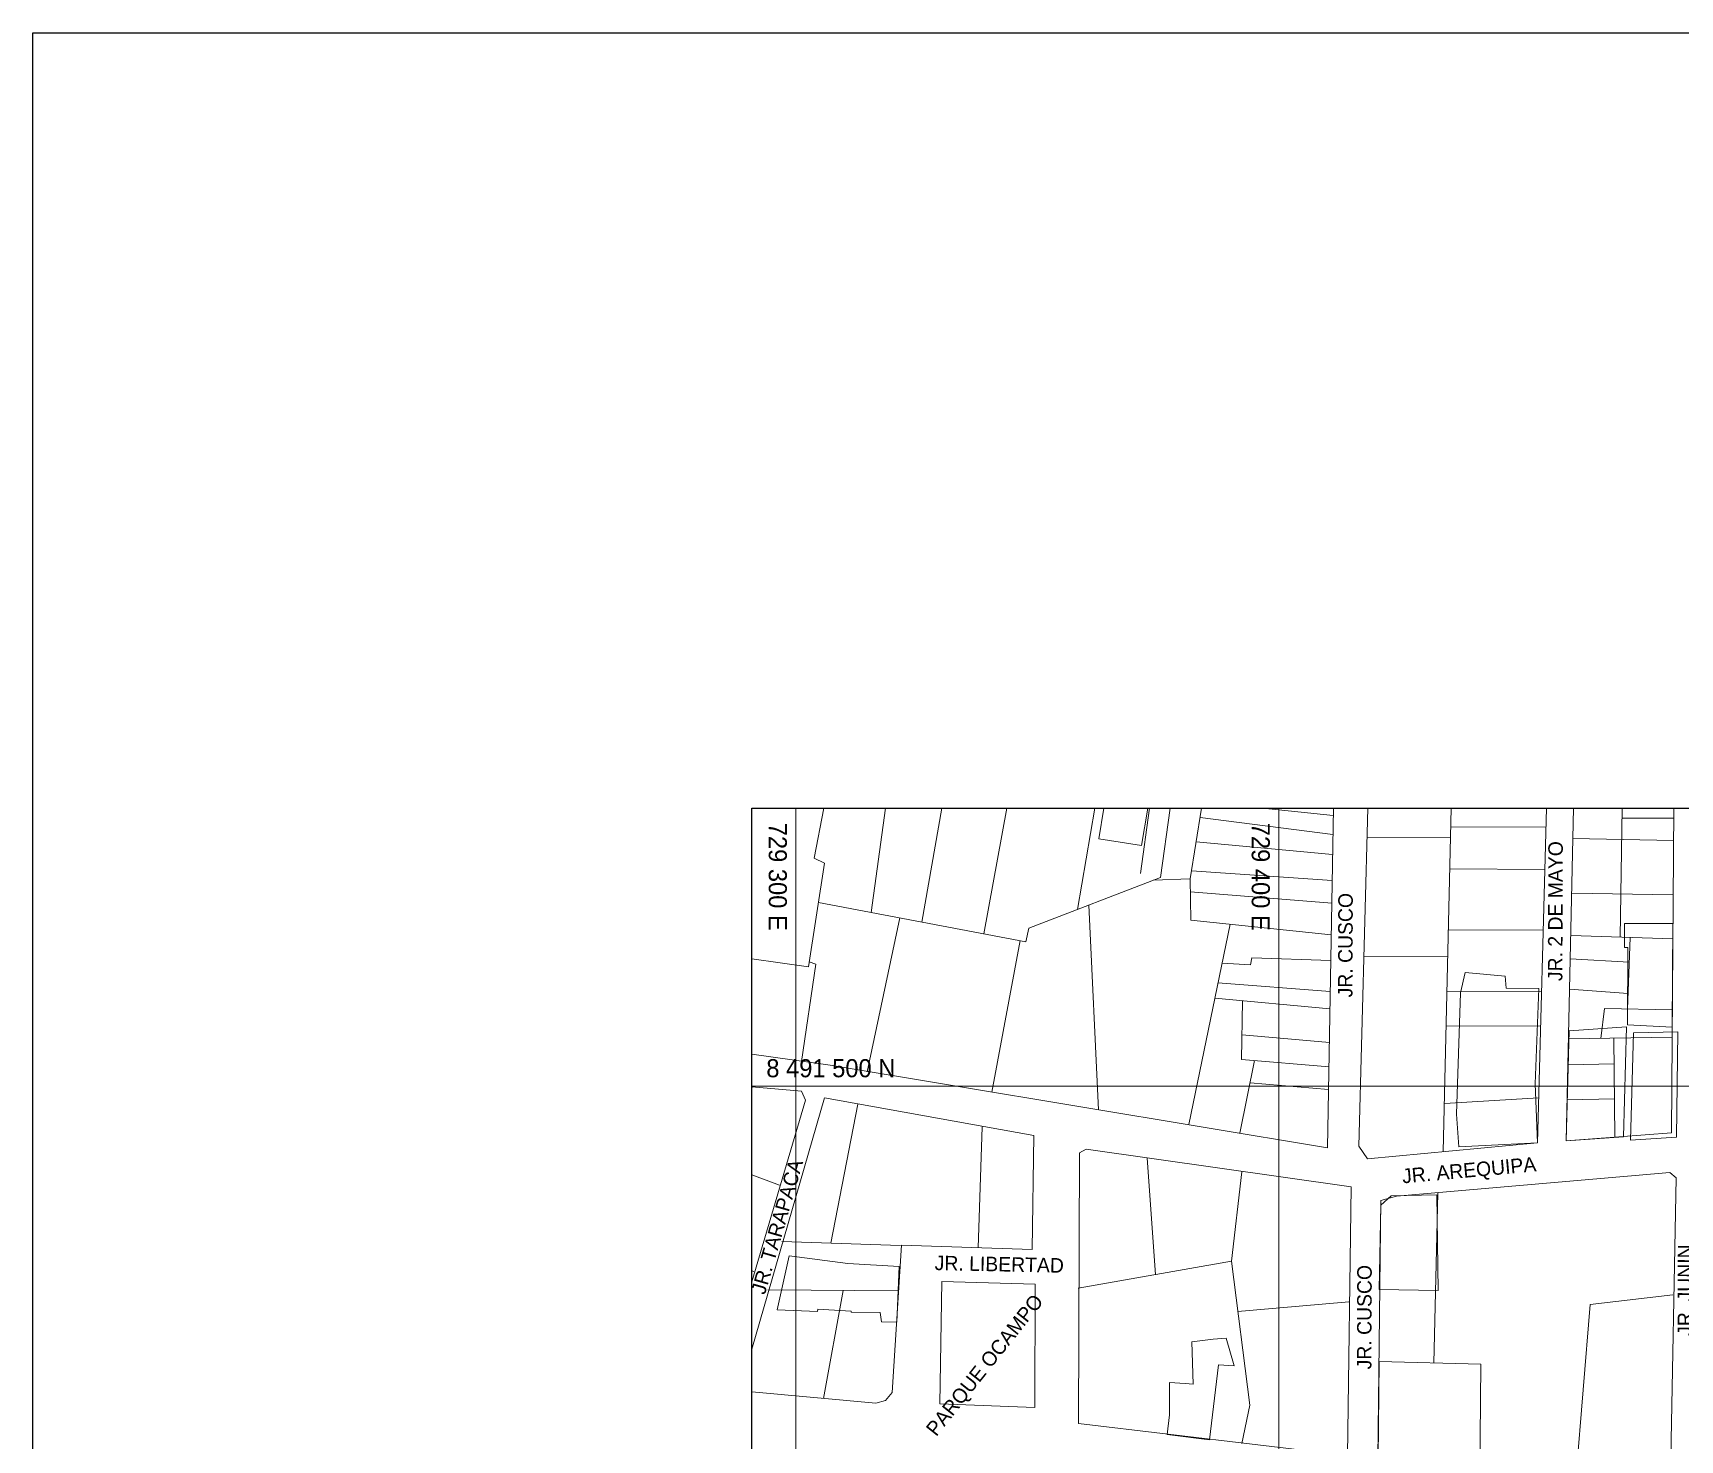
# Model space of a CAD drawing. Header units: metres. Extents: x 729055 to 735546, y 8489029 to 8491869.
# Drawn here: x 734027.4 to 734368.4, y 8489692.9 to 8489984.3 of the extents above; entities that cross this region are included whole.
import ezdxf
from ezdxf.enums import TextEntityAlignment as Align

# ---------------------------------------------------------------- set-up
doc = ezdxf.new("R2010")
doc.units = ezdxf.units.M
for name, color, linetype, lineweight in [('CATASTRO', 1, 'Continuous', 18), ('GRILLAS', 7, 'Continuous', 0), ('lotes', 146, 'Continuous', 18), ('TEXTO', 7, 'Continuous', 0)]:
    doc.layers.add(name, color=color, linetype=linetype, lineweight=lineweight)
doc.styles.add('1. Barrios', font='@PMingLiU-ExtB.ttf')
doc.styles.get("Standard").update_dxf_attribs({"font": 'BELL.TTF'})

msp = doc.modelspace()

# ---------------------------------------------------------------- linework, layer by layer
at = {"lineweight": 0}
for p, q in [((734215.619, 8489725.715), (734215.205, 8489700.403)), ((734234.924, 8489725.166), (734215.619, 8489725.715)), ((734234.838, 8489699.609), (734234.924, 8489725.166)), ((734215.205, 8489700.403), (734234.838, 8489699.609))]:
    msp.add_line(p, q, dxfattribs=at)
at = {"color": 251}
msp.add_lwpolyline([(734027.391, 8489984.332), (734858.033, 8489984.332), (734858.033, 8489028.725), (734027.391, 8489028.725)], close=True, dxfattribs=at)
at = {"color": 5, "lineweight": -3, "flags": 128}
for points in [[(734716.018, 8489823.75), (734716.018, 8489467.972), (734176.239, 8489467.972), (734176.239, 8489823.75), (734716.018, 8489823.75)], [(734176.239, 8489823.75), (734716.018, 8489823.75), (734716.018, 8489467.972), (734176.239, 8489467.972)]]:
    msp.add_lwpolyline(points, close=True, dxfattribs=at)
at = {"layer": 'CATASTRO'}
for p, q in [((734295.467, 8489753.456), (734296.664, 8489823.75)), ((734303.77, 8489823.75), (734301.929, 8489753.766)), ((734338.931, 8489754.467), (734340.809, 8489823.75)), ((734346.396, 8489823.75), (734344.852, 8489754.874)), ((734366.647, 8489756.517), (734367.142, 8489823.75)), ((734176.239, 8489772.817), (734192.465, 8489770.529)), ((734192.465, 8489770.529), (734295.467, 8489753.456)), ((734186.523, 8489765.174), (734176.239, 8489766.054)), ((734191.275, 8489763.798), (734176.239, 8489711.726)), ((734176.239, 8489725.697), (734187.331, 8489763.306)), ((734187.331, 8489763.306), (734186.523, 8489765.174)), ((734234.637, 8489755.944), (734191.275, 8489763.798)), ((734344.852, 8489754.874), (734366.647, 8489756.517)), ((734234.296, 8489732.384), (734234.637, 8489755.944)), ((734245.484, 8489753.165), (734244.098, 8489752.396)), ((734300.371, 8489745.322), (734245.484, 8489753.165)), ((734301.929, 8489753.766), (734303.722, 8489751.16)), ((734303.722, 8489751.16), (734338.931, 8489754.467)), ((734244.098, 8489752.396), (734243.904, 8489696.334)), ((734366.31, 8489748.326), (734309.739, 8489743.399)), ((734367.636, 8489747.182), (734366.31, 8489748.326)), ((734366.417, 8489682.85), (734367.636, 8489747.182)), ((734299.607, 8489689.678), (734300.371, 8489745.322)), ((734306.504, 8489742.548), (734305.866, 8489689.177)), ((734309.739, 8489743.399), (734306.504, 8489742.548)), ((734205.335, 8489702.719), (734207.265, 8489733.238)), ((734207.265, 8489733.238), (734234.296, 8489732.384)), ((734176.239, 8489702.864), (734201.911, 8489700.511)), ((734203.925, 8489701.108), (734205.335, 8489702.719)), ((734201.911, 8489700.511), (734203.925, 8489701.108)), ((734243.904, 8489696.334), (734299.607, 8489689.678))]:
    msp.add_line(p, q, dxfattribs=at)
at = {"layer": 'GRILLAS'}
for points in [[(734185.372, 8489467.972), (734185.372, 8489823.75)], [(734285.372, 8489467.972), (734285.372, 8489823.75)], [(734176.239, 8489766.162), (734716.018, 8489766.162)]]:
    msp.add_lwpolyline(points, dxfattribs=at)
at = {"layer": 'lotes'}
for p, q in [((734191.165, 8489823.75), (734189.148, 8489813.383)), ((734200.928, 8489802.171), (734203.915, 8489823.75)), ((734211.464, 8489800.182), (734215.573, 8489823.75)), ((734224.268, 8489797.764), (734229.062, 8489823.75)), ((734243.662, 8489802.784), (734247.25, 8489823.75)), ((734256.7, 8489810.231), (734258.572, 8489823.75)), ((734260.892, 8489809.424), (734262.875, 8489823.75)), ((734266.997, 8489809.133), (734269.368, 8489823.75)), ((734269.054, 8489821.819), (734296.572, 8489818.305)), ((734282.001, 8489823.75), (734296.639, 8489822.261)), ((734321.081, 8489823.75), (734319.418, 8489752.634)), ((734356.026, 8489797.055), (734356.467, 8489823.75)), ((734356.433, 8489821.725), (734367.126, 8489821.68)), ((734303.612, 8489817.767), (734320.939, 8489817.683)), ((734320.992, 8489819.932), (734340.703, 8489819.836)), ((734346.256, 8489817.507), (734367.092, 8489817.05)), ((734268.235, 8489816.77), (734296.501, 8489814.165)), ((734191.308, 8489812.403), (734187.958, 8489790.899)), ((734189.148, 8489813.383), (734191.308, 8489812.403)), ((734267.265, 8489810.79), (734296.41, 8489808.806)), ((734320.787, 8489811.183), (734340.466, 8489811.087)), ((734233.589, 8489798.902), (734260.892, 8489809.424)), ((734259.351, 8489808.83), (734266.997, 8489809.133)), ((734266.997, 8489809.133), (734267.166, 8489800.57)), ((734190.034, 8489804.227), (734232.976, 8489796.12)), ((734267.05, 8489806.447), (734296.33, 8489804.105)), ((734346.002, 8489806.197), (734367.01, 8489805.83)), ((734200.135, 8489769.172), (734206.894, 8489801.044)), ((734248.056, 8489761.314), (734245.994, 8489803.683)), ((734267.166, 8489800.57), (734296.218, 8489797.558)), ((734232.976, 8489796.12), (734233.589, 8489798.902)), ((734275.255, 8489799.731), (734266.706, 8489758.223)), ((734320.493, 8489798.586), (734340.124, 8489798.49)), ((734345.805, 8489797.4), (734366.943, 8489796.686)), ((734225.952, 8489764.978), (734231.797, 8489796.343)), ((734357.562, 8489782.163), (734358.082, 8489796.985)), ((734187.958, 8489790.899), (734176.239, 8489792.538)), ((734189.48, 8489791.47), (734186.532, 8489771.287)), ((734188.123, 8489791.958), (734189.48, 8489791.47)), ((734273.598, 8489791.686), (734279.471, 8489791.338)), ((734279.471, 8489791.338), (734279.805, 8489792.795)), ((734279.805, 8489792.795), (734296.127, 8489792.229)), ((734302.962, 8489793.042), (734320.361, 8489792.958)), ((734345.697, 8489792.55), (734357.903, 8489791.887)), ((734296.018, 8489785.825), (734272.753, 8489787.582)), ((734295.956, 8489782.181), (734272.097, 8489784.396)), ((734277.874, 8489783.859), (734277.647, 8489771.728)), ((734320.196, 8489785.887), (734339.78, 8489785.792)), ((734345.557, 8489786.313), (734357.675, 8489785.401)), ((734352.774, 8489782.247), (734352.004, 8489776.09)), ((734366.835, 8489782), (734352.774, 8489782.247)), ((734295.838, 8489775.236), (734277.742, 8489776.807)), ((734320.028, 8489778.691), (734339.585, 8489778.596)), ((734345.325, 8489775.979), (734366.793, 8489776.336)), ((734354.738, 8489776.136), (734354.951, 8489755.635)), ((734280.336, 8489771.501), (734277.283, 8489756.47)), ((734277.647, 8489771.728), (734295.752, 8489770.198)), ((734345.205, 8489770.613), (734354.794, 8489770.787)), ((734295.672, 8489765.517), (734279.397, 8489766.876)), ((734176.341, 8489765.98), (734176.239, 8489765.713)), ((734319.651, 8489762.587), (734339.183, 8489763.754)), ((734345.042, 8489763.36), (734354.869, 8489763.558)), ((734192.574, 8489733.685), (734198.187, 8489762.457)), ((734223.11, 8489732.737), (734223.929, 8489757.79)), ((734258.075, 8489751.275), (734259.833, 8489727.176)), ((734176.239, 8489747.839), (734181.947, 8489745.705)), ((734275.589, 8489729.976), (734277.73, 8489748.463)), ((734317.492, 8489708.854), (734318.291, 8489744.091)), ((734207.056, 8489733.185), (734182.485, 8489734.033)), ((734243.79, 8489724.326), (734275.589, 8489729.976)), ((734275.589, 8489729.976), (734279.346, 8489700.131)), ((734176.66, 8489727.791), (734176.239, 8489727.937)), ((734206.461, 8489723.803), (734179.587, 8489724.003)), ((734195.173, 8489723.887), (734191.049, 8489701.506)), ((734366.967, 8489722.958), (734349.863, 8489720.998)), ((734276.906, 8489719.514), (734299.834, 8489721.524)), ((734349.863, 8489720.998), (734346.784, 8489684.224)), ((734306.105, 8489709.171), (734327.18, 8489708.584)), ((734327.18, 8489708.584), (734326.956, 8489685.707)), ((734279.346, 8489700.131), (734277.724, 8489692.203))]:
    msp.add_line(p, q, dxfattribs=at)
for points in [[(734258.273, 8489823.75), (734256.947, 8489816.005), (734248.068, 8489817.432), (734249.15, 8489823.75)], [(734323.962, 8489789.735), (734332.226, 8489788.956), (734332.431, 8489786.465), (734339.182, 8489786.443), (734338.443, 8489766.657), (734338.931, 8489754.466), (734322.653, 8489753.635), (734322.155, 8489760.417), (734322.952, 8489785.505)]]:
    msp.add_lwpolyline(points, dxfattribs=at)
for points in [[(734366.966, 8489799.891), (734366.808, 8489778.39), (734357.572, 8489778.891), (734357.616, 8489794.891), (734356.966, 8489794.891), (734356.966, 8489799.891)], [(734323.962, 8489789.735), (734332.226, 8489788.956), (734332.431, 8489786.465), (734339.182, 8489786.443), (734338.443, 8489766.657), (734338.931, 8489754.466), (734322.653, 8489753.635), (734322.155, 8489760.417), (734322.952, 8489785.505)], [(734344.852, 8489754.874), (734345.452, 8489777.667), (734357.322, 8489778.51), (734356.722, 8489755.723)], [(734358.818, 8489777.267), (734367.968, 8489777.457), (734367.718, 8489755.657), (734358.198, 8489754.977)], [(734306.158, 8489724.07), (734306.478, 8489741.52), (734308.608, 8489743.49), (734318.058, 8489743.69), (734318.358, 8489723.9)], [(734181.482, 8489719.85), (734183.968, 8489731.037), (734196.136, 8489729.487), (734206.763, 8489728.847), (734206.273, 8489717.328), (734203.074, 8489717.414), (734202.802, 8489719.335), (734196.803, 8489719.416), (734196.816, 8489719.616), (734189.896, 8489719.986), (734189.824, 8489719.491)], [(734262.249, 8489694.031), (734262.744, 8489698.151), (734262.712, 8489704.851), (734265.955, 8489704.599), (734267.597, 8489704.471), (734267.346, 8489713.267), (734271.773, 8489713.823), (734274.482, 8489714.027), (734276.123, 8489708.268), (734272.863, 8489708.48), (734270.985, 8489692.974)], [(734305.966, 8489689.177), (734306.105, 8489709.171), (734327.18, 8489708.583), (734326.956, 8489685.795), (734307.763, 8489687.227)]]:
    msp.add_lwpolyline(points, close=True, dxfattribs=at)

# ---------------------------------------------------------------- texts
at = {"layer": 'TEXTO', "style": '1. Barrios'}
for s, p in [('729 300 E', (734181.622, 8489820.75)), ('729 400 E', (734281.622, 8489820.75))]:
    msp.add_text(s, height=3.75, rotation=270, dxfattribs=at).set_placement(p, align=Align.MIDDLE_LEFT)
at = {"layer": 'TEXTO', "lineweight": 0}
for s, rotation, p in [('JR. 2 DE MAYO', 89.80581, (734344.072, 8489787.951)), ('JR. CUSCO', 89.80581, (734300.608, 8489784.578)), ('JR. TARAPACA', 73.93623, (734178.938, 8489722.858)), ('JR. JUNIN', 89.80581, (734370.923, 8489714.474)), ('JR. LIBERTAD', 358.80581, (734214.082, 8489728.11)), ('JR. CUSCO', 89.80581, (734304.531, 8489707.536)), ('PARQUE OCAMPO', 51.46786, (734214.422, 8489693.486))]:
    msp.add_text(s, height=3, rotation=rotation, dxfattribs=at).set_placement(p)
at = {"layer": 'TEXTO', "style": '1. Barrios'}
msp.add_text('8 491 500 N', height=3.75, dxfattribs=at).set_placement((734179.239, 8489769.912), align=Align.MIDDLE_LEFT)
at = {"layer": 'TEXTO'}
msp.add_text('JR. AREQUIPA', height=3, rotation=5.21079, dxfattribs=at).set_placement((734311.017, 8489746.049))

doc.saveas('drawing.dxf')
